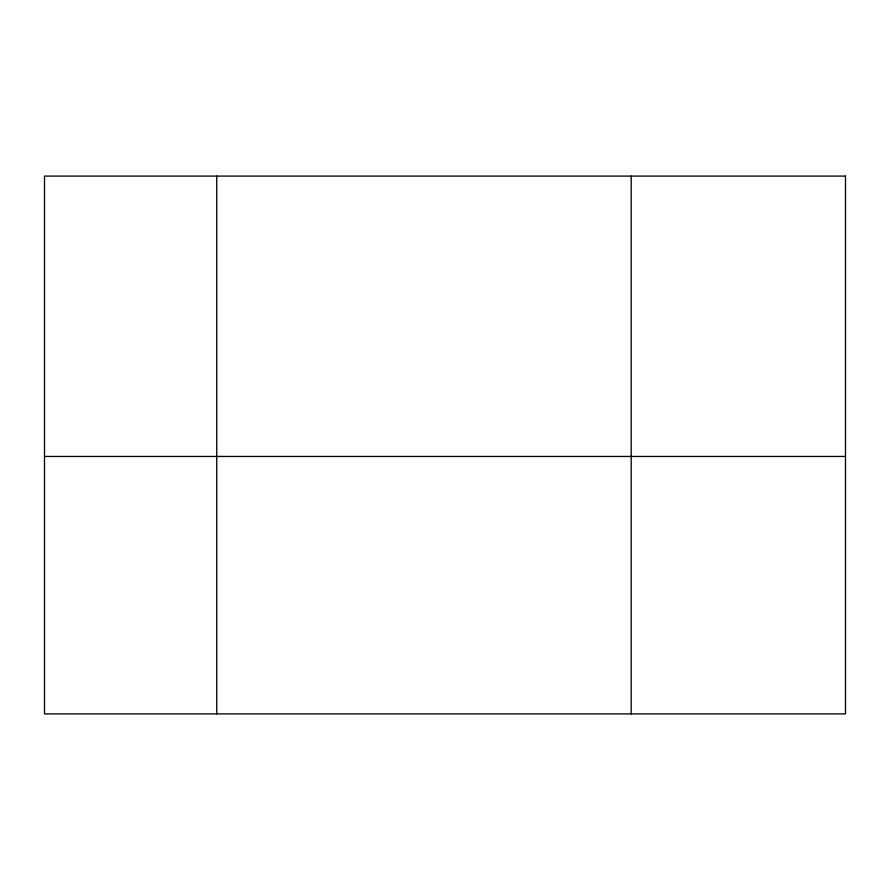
<?xml version="1.0" encoding="UTF-8"?>
<svg xmlns="http://www.w3.org/2000/svg" width="890" height="890" viewBox="0 0 890 890"><rect width="100%" height="100%" fill="white"/><g stroke="black" fill="none" stroke-linecap="round" stroke-linejoin="round"><path stroke-width="1.33" d="M44.5 456.448L845.5 456.448M631.199 176.098L631.199 713.902M216.737 176.098L216.737 713.902M845.5 176.098L44.5 176.098L44.5 713.902L845.5 713.902L845.5 176.098"/></g></svg>
